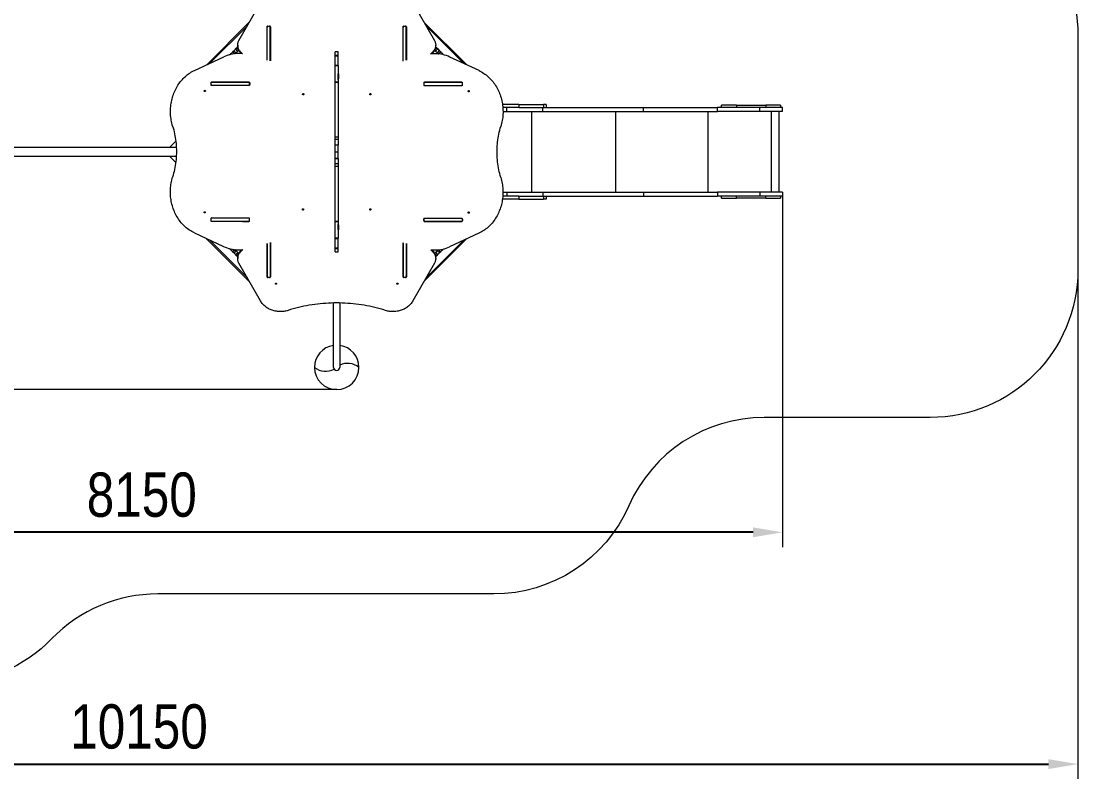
# Model space of a CAD drawing. Header units: millimetres. Extents: x -8465 to 5258, y -4560 to 4592.
# Drawn here: x -1899 to 5258, y -4560 to 572 of the extents above; entities that cross this region are included whole.
import ezdxf

# ---------------------------------------------------------------- set-up
doc = ezdxf.new("R2010")
doc.units = ezdxf.units.MM
for name, color, linetype in [('DIKOM_ЗОНА', 80, 'Continuous'), ('DIKOM_ОБЪЕКТ', 7, 'Continuous'), ('DIKOM_РАЗМЕР_ЗОНА', 7, 'Continuous'), ('DIKOM_РАЗМЕР_ОБЪЕКТА', 7, 'Continuous')]:
    doc.layers.add(name, color=color, linetype=linetype)
doc.styles.add('style1', font='arial.ttf', dxfattribs={"width": 0.8})
doc.dimstyles.new('1-50', dxfattribs={"dimtxt": 300, "dimasz": 200, "dimexe": 100, "dimexo": 0, "dimgap": 100, "dimtad": 1, "dimtxsty": 'style1', "dimcen": 200, "dimclrd": 7, "dimclre": 7, "dimclrt": 7, "dimadec": 1, "dimazin": 2, "dimtfac": 1, "dimtmove": 0, "dimatfit": 2, "dimfxl": 0, "dimlwd": 25, "dimlwe": 18, "dimarcsym": 0})

# ---------------------------------------------------------------- blocks, each defined once
blk = doc.blocks.new('*D9')
at = {"layer": 'Defpoints', "color": 0, "transparency": 16777216}
for p in [(-8014.6, 4592.2), (-824.3, 4592.2), (-3141.9, -3913.3)]:
    blk.add_point(p, dxfattribs=at)
at = {"layer": 'DIKOM_РАЗМЕР_ЗОНА', "color": 7, "lineweight": 18, "transparency": 16777216}
for p, q in [((-824.3, 4592.2), (-8114.6, 4592.2)), ((-3141.9, -3913.3), (-8114.6, -3913.3))]:
    blk.add_line(p, q, dxfattribs=at)
at = {"layer": 'DIKOM_РАЗМЕР_ЗОНА', "color": 7, "lineweight": 25, "transparency": 16777216}
blk.add_line((-8014.6, -3713.3), (-8014.6, 4392.2), dxfattribs=at)
at = {"layer": 'DIKOM_РАЗМЕР_ЗОНА', "color": 7, "transparency": 16777216}
for points in [[(-8048, 4392.2), (-7981.3, 4392.2), (-8014.6, 4592.2)], [(-8048, -3713.3), (-7981.3, -3713.3), (-8014.6, -3913.3)]]:
    blk.add_solid(points, dxfattribs=at)
at = {"layer": 'DIKOM_РАЗМЕР_ЗОНА', "color": 7, "transparency": 16777216, "insert": (-8267.8, 621.7), "char_height": 300, "attachment_point": 5, "rotation": 90, "style": 'style1'}
blk.add_mtext('8500', dxfattribs=at)
blk = doc.blocks.new('*D10')
at = {"layer": 'Defpoints', "color": 0, "transparency": 16777216}
for p in [(5258.5, -884.3), (-4891.9, -1533.4), (5258.5, -4460.5)]:
    blk.add_point(p, dxfattribs=at)
at = {"layer": 'DIKOM_РАЗМЕР_ЗОНА', "color": 7, "lineweight": 18, "transparency": 16777216}
for p, q in [((5258.5, -884.3), (5258.5, -4560.5)), ((-4891.9, -1533.4), (-4891.9, -4560.5))]:
    blk.add_line(p, q, dxfattribs=at)
at = {"layer": 'DIKOM_РАЗМЕР_ЗОНА', "color": 7, "lineweight": 25, "transparency": 16777216}
blk.add_line((-4691.9, -4460.5), (5058.5, -4460.5), dxfattribs=at)
at = {"layer": 'DIKOM_РАЗМЕР_ЗОНА', "color": 7, "transparency": 16777216}
for points in [[(-4691.9, -4427.1), (-4691.9, -4493.8), (-4891.9, -4460.5)], [(5058.5, -4427.1), (5058.5, -4493.8), (5258.5, -4460.5)]]:
    blk.add_solid(points, dxfattribs=at)
at = {"layer": 'DIKOM_РАЗМЕР_ЗОНА', "color": 7, "transparency": 16777216, "insert": (-1100.9, -4207.3), "char_height": 300, "attachment_point": 5, "style": 'style1'}
blk.add_mtext('10150', dxfattribs=at)
blk = doc.blocks.new('*D11')
at = {"layer": 'Defpoints', "color": 0, "transparency": 16777216}
for p in [(3258.5, -599.3), (-4891.9, -1024.8), (-4891.9, -2890.3)]:
    blk.add_point(p, dxfattribs=at)
at = {"layer": 'DIKOM_РАЗМЕР_ОБЪЕКТА', "color": 7, "lineweight": 18, "transparency": 16777216}
for p, q in [((3258.5, -599.3), (3258.5, -2990.3)), ((-4891.9, -1024.8), (-4891.9, -2990.3))]:
    blk.add_line(p, q, dxfattribs=at)
at = {"layer": 'DIKOM_РАЗМЕР_ОБЪЕКТА', "color": 7, "lineweight": 25, "transparency": 16777216}
blk.add_line((3058.5, -2890.3), (-4691.9, -2890.3), dxfattribs=at)
at = {"layer": 'DIKOM_РАЗМЕР_ОБЪЕКТА', "color": 7, "transparency": 16777216}
for points in [[(-4691.9, -2857), (-4691.9, -2923.7), (-4891.9, -2890.3)], [(3058.5, -2857), (3058.5, -2923.7), (3258.5, -2890.3)]]:
    blk.add_solid(points, dxfattribs=at)
at = {"layer": 'DIKOM_РАЗМЕР_ОБЪЕКТА', "color": 7, "transparency": 16777216, "insert": (-1082.2, -2637.2), "char_height": 300, "attachment_point": 5, "style": 'style1'}
blk.add_mtext('8150', dxfattribs=at)
blk = doc.blocks.new('*D12')
at = {"layer": 'Defpoints', "color": 0, "transparency": 16777216}
for p in [(-7007.4, 3092.2), (238.2, 3092.2), (238.6, -1922.9)]:
    blk.add_point(p, dxfattribs=at)
at = {"layer": 'DIKOM_РАЗМЕР_ОБЪЕКТА', "color": 7, "lineweight": 18, "transparency": 16777216}
for p, q in [((238.2, 3092.2), (-7107.4, 3092.2)), ((238.6, -1922.9), (-7107.4, -1922.9))]:
    blk.add_line(p, q, dxfattribs=at)
at = {"layer": 'DIKOM_РАЗМЕР_ОБЪЕКТА', "color": 7, "lineweight": 25, "transparency": 16777216}
blk.add_line((-7007.4, -1722.9), (-7007.4, 2892.2), dxfattribs=at)
at = {"layer": 'DIKOM_РАЗМЕР_ОБЪЕКТА', "color": 7, "transparency": 16777216}
for points in [[(-7040.7, 2892.2), (-6974.1, 2892.2), (-7007.4, 3092.2)], [(-7040.7, -1722.9), (-6974.1, -1722.9), (-7007.4, -1922.9)]]:
    blk.add_solid(points, dxfattribs=at)
at = {"layer": 'DIKOM_РАЗМЕР_ОБЪЕКТА', "color": 7, "transparency": 16777216, "insert": (-7260.6, 642.2), "char_height": 300, "attachment_point": 5, "rotation": 90, "style": 'style1'}
blk.add_mtext('5000', dxfattribs=at)

msp = doc.modelspace()

# ---------------------------------------------------------------- linework, layer by layer
at = {"layer": 'DIKOM_ЗОНА', "color": 3, "lineweight": 15}
for points in [[(2217.16, -2710.264, -0.29749117), (1301.714, -3307.823), (-973.705, -3307.823, 0.20250513), (-1690.513, -3610.552, -0.20250513), (-2407.32, -3913.28), (-3141.903, -3913.28, -0.41421356), (-4891.903, -2163.28), (-4891.903, 1537.048, -0.41421356), (-3141.903, 3287.048), (-2699.694, 3287.048, 0.31371392), (-1761.99, 3939.613)], [(4340.156, 1473.169, -0.39045389), (5258.451, 476.512), (5258.451, -1112.706, -0.41421356), (4258.451, -2112.706), (3132.605, -2112.706, 0.29749117), (2217.16, -2710.264)]]:
    msp.add_lwpolyline(points, format="xyb", dxfattribs=at)
at = {"layer": 'DIKOM_ОБЪЕКТ', "color": 7, "linetype": 'Continuous', "lineweight": 15}
for p, q in [((-423.913, 440.577), (-277.358, 697.325)), ((753.881, 697.325), (900.436, 440.577)), ((-351.426, 567.567), (-641.654, 277.339)), ((-366.473, 541.206), (-620.56, 287.119)), ((-233.438, 309.282), (-233.438, 533.785)), ((-232.738, 537.682), (-211.738, 537.682)), ((-232.738, 309.09), (-232.738, 537.682)), ((-227.438, 538.981), (-217.038, 538.981)), ((-227.438, 537.682), (-227.438, 538.981)), ((-217.038, 537.682), (-217.038, 538.981)), ((-211.738, 303.35), (-211.738, 537.682)), ((-211.038, 533.785), (-211.038, 303.159)), ((687.562, 302.006), (687.562, 533.785)), ((688.262, 537.682), (709.262, 537.682)), ((688.262, 302.196), (688.262, 537.682)), ((693.562, 538.981), (703.962, 538.981)), ((693.562, 537.682), (693.562, 538.981)), ((703.962, 537.682), (703.962, 538.981)), ((709.262, 307.879), (709.262, 537.682)), ((709.962, 533.785), (709.962, 308.068)), ((1119.557, 275.492), (828.569, 566.479)), ((1098.345, 285.39), (843.616, 540.118)), ((-475.026, 355.658), (-465.634, 365.049)), ((-465.634, 365.049), (-451.94, 351.355)), ((-458.48, 372.204), (-448.199, 382.485)), ((-458.48, 372.204), (-443.631, 357.355)), ((-448.199, 382.485), (-433.35, 367.636)), ((-443.631, 357.355), (-433.35, 367.636)), ((-439.913, 390.771), (-438.247, 392.437)), ((-439.913, 390.771), (-427.038, 377.896)), ((-438.247, 392.437), (-429.103, 383.293)), ((-432.198, 409.875), (-432.198, 402.375)), ((-399.435, 351.282), (-412.672, 364.519)), ((-412.672, 357.019), (-412.672, 364.519)), ((248.262, 363.601), (227.262, 363.601)), ((227.262, 341.37), (227.262, 363.601)), ((248.262, 341.37), (248.262, 363.601)), ((889.195, 364.519), (874.408, 349.733)), ((889.195, 357.019), (889.195, 364.519)), ((915.948, 390.792), (903.939, 378.782)), ((923.102, 383.638), (908.253, 368.788)), ((908.253, 368.788), (918.535, 358.507)), ((908.573, 398.167), (915.948, 390.792)), ((908.72, 402.375), (908.72, 409.875)), ((933.384, 373.356), (918.535, 358.507)), ((923.102, 383.638), (933.384, 373.356)), ((941.67, 365.07), (926.891, 350.291)), ((943.335, 363.405), (929.929, 349.999)), ((941.67, 365.07), (943.335, 363.405)), ((-724.53, 238.914), (-526.157, 330.888)), ((-485.208, 345.476), (-485.154, 345.529)), ((-485.154, 345.529), (-485.123, 345.497)), ((-475.026, 355.658), (-468.443, 349.076)), ((-421.85, 352.491), (-429.35, 352.491)), ((-407.699, 352.046), (-412.672, 357.019)), ((227.262, 341.37), (248.262, 341.37)), ((227.262, 336.711), (227.262, 341.37)), ((227.262, 336.711), (248.262, 336.711)), ((227.262, 273.551), (227.262, 336.711)), ((248.262, 336.711), (248.262, 341.37)), ((248.262, 273.551), (248.262, 336.711)), ((889.195, 357.019), (882.752, 350.576)), ((906.826, 351.187), (899.326, 351.187)), ((955.832, 350.908), (951.619, 346.695)), ((955.832, 350.908), (962.529, 344.211)), ((1202.317, 236.874), (1004.168, 329.335)), ((227.262, 216.129), (224.762, 216.129)), ((224.762, 216.129), (224.762, 198.129)), ((227.262, 273.551), (248.262, 273.551)), ((227.262, 272.081), (227.262, 273.551)), ((227.262, 272.081), (248.262, 272.081)), ((227.262, 159.972), (227.262, 272.081)), ((248.262, 272.081), (248.262, 273.551)), ((248.262, 272.081), (248.262, 159.972)), ((251.762, 216.129), (248.762, 216.129)), ((248.762, 198.129), (248.762, 216.129)), ((251.762, 198.129), (251.762, 216.129)), ((-613.006, 143.496), (-612.993, 153.896)), ((-612.292, 143.496), (-613.006, 143.496)), ((-612.292, 153.896), (-612.993, 153.896)), ((-612.292, 137.129), (-612.292, 158.129)), ((-352.484, 158.129), (-612.292, 158.129)), ((-607.789, 159.887), (-355.776, 159.456)), ((-352.484, 137.129), (-352.484, 158.129)), ((-350.588, 153.447), (-350.601, 143.047)), ((224.762, 198.129), (224.762, 181.577)), ((227.262, 198.129), (224.762, 198.129)), ((248.262, 159.972), (227.262, 159.972)), ((227.262, 159.972), (227.262, 159.529)), ((227.262, 159.529), (248.262, 159.529)), ((227.262, -213.341), (227.262, 159.529)), ((248.262, 159.529), (248.262, 159.972)), ((248.262, 159.529), (248.262, -213.341)), ((248.762, 175.446), (248.762, 198.129)), ((251.762, 198.129), (248.762, 198.129)), ((251.762, 180.577), (251.762, 198.129)), ((828.258, 152.52), (828.251, 142.12)), ((829.009, 158.129), (829.009, 137.129)), ((829.009, 158.129), (1088.816, 158.129)), ((1077.972, 158.3), (833.218, 158.51)), ((1085.471, 158.3), (833.458, 158.516)), ((1077.972, 158.3), (1085.471, 158.3)), ((1088.816, 158.129), (1088.816, 137.129)), ((1088.816, 152.296), (1090.664, 152.296)), ((1090.657, 141.896), (1090.664, 152.296)), ((-352.484, 137.129), (-612.292, 137.129)), ((-355.735, 137.056), (-398.382, 137.129)), ((-355.458, 137.069), (-390.882, 137.129)), ((-354.987, 137.129), (-355.735, 137.056)), ((829.009, 137.129), (1088.816, 137.129)), ((833.374, 136.116), (1085.457, 135.9)), ((1088.816, 141.896), (1090.657, 141.896)), ((1471.93, 8.192), (1361.187, 8.192)), ((1471.93, 8.192), (1471.93, -12.808)), ((1471.93, 8.192), (1638.073, 8.192)), ((1638.073, 8.192), (1638.073, -12.808)), ((1656.935, 8.192), (1638.073, 8.192)), ((1656.935, 8.192), (1656.935, -12.808)), ((2843.898, -12.808), (2843.898, 2.192)), ((2945.643, 2.192), (2843.898, 2.192)), ((2945.643, 2.192), (2945.643, -12.808)), ((2945.643, 2.192), (3145.612, 2.192)), ((3145.612, 2.192), (3145.612, -12.808)), ((3243.867, 2.192), (3145.612, 2.192)), ((3243.867, 2.192), (3243.867, -12.808)), ((1471.93, -12.808), (1363.571, -12.808)), ((1364.764, -39.808), (1389.904, -39.808)), ((1389.904, -39.808), (1389.904, -12.808)), ((1389.904, -39.808), (1633.837, -39.808)), ((1471.93, -12.808), (1635.335, -12.808)), ((1561.043, -585.808), (1561.043, -39.808)), ((1633.837, -39.808), (1633.837, -12.808)), ((1633.837, -39.808), (2316.896, -39.808)), ((1635.335, -12.808), (2316.896, -12.808)), ((2129.451, -585.808), (2129.451, -39.808)), ((2316.896, -39.808), (2316.896, -12.808)), ((2316.896, -12.808), (2817.164, -12.808)), ((2316.896, -39.808), (2817.164, -39.808)), ((2754.786, -585.808), (2754.786, -39.808)), ((2817.164, -39.808), (2817.164, -12.808)), ((3104.035, -12.808), (2817.164, -12.808)), ((3104.035, -39.808), (2817.164, -39.808)), ((3104.035, -39.808), (3104.035, -12.808)), ((3258.451, -12.808), (3104.035, -12.808)), ((3258.451, -39.808), (3104.035, -39.808)), ((3184.323, -585.808), (3184.323, -39.808)), ((3233.451, -39.808), (3233.451, -585.808)), ((3258.451, -39.808), (3258.451, -12.808)), ((248.262, -213.341), (227.262, -213.341)), ((227.262, -230.431), (227.262, -213.341)), ((248.262, -213.341), (248.262, -230.431)), ((-848.379, -282.871), (-4394.952, -282.871)), ((-894.972, -282.871), (-851.912, -239.811)), ((248.262, -230.431), (227.262, -230.431)), ((227.262, -266.915), (227.262, -230.431)), ((248.262, -266.915), (227.262, -266.915)), ((227.262, -268.076), (227.262, -266.915)), ((248.262, -268.076), (227.262, -268.076)), ((227.262, -312.871), (227.262, -268.076)), ((248.262, -230.431), (248.262, -266.915)), ((248.262, -266.915), (248.262, -268.076)), ((248.262, -312.871), (248.262, -268.076)), ((-4394.952, -342.871), (-848.602, -342.871)), ((-852.398, -385.445), (-894.972, -342.871)), ((227.262, -312.871), (248.262, -312.871)), ((227.262, -357.666), (227.262, -312.871)), ((227.262, -357.666), (248.262, -357.666)), ((227.262, -358.827), (227.262, -357.666)), ((248.262, -357.666), (248.262, -312.871)), ((248.262, -357.666), (248.262, -358.827)), ((248.262, -358.827), (227.262, -358.827)), ((227.262, -395.311), (227.262, -358.827)), ((248.262, -395.311), (227.262, -395.311)), ((227.262, -412.401), (227.262, -395.311)), ((248.262, -412.401), (227.262, -412.401)), ((227.262, -785.27), (227.262, -412.401)), ((248.262, -358.827), (248.262, -395.311)), ((248.262, -395.311), (248.262, -412.401)), ((248.262, -412.401), (248.262, -785.27)), ((1471.93, -633.808), (1361.084, -633.808)), ((1471.93, -612.808), (1363.385, -612.808)), ((1364.449, -585.808), (1389.904, -585.808)), ((1389.904, -585.808), (1389.904, -612.808)), ((1389.904, -585.808), (1633.837, -585.808)), ((1471.93, -612.808), (1471.93, -633.808)), ((1471.93, -612.808), (1635.335, -612.808)), ((1471.93, -633.808), (1638.073, -633.808)), ((1633.837, -585.808), (1633.837, -612.808)), ((1633.837, -585.808), (2316.896, -585.808)), ((1635.335, -612.808), (2316.896, -612.808)), ((1638.073, -612.808), (1638.073, -633.808)), ((1656.935, -633.808), (1638.073, -633.808)), ((1656.935, -612.808), (1656.935, -633.808)), ((2316.896, -585.808), (2316.896, -612.808)), ((2316.896, -585.808), (2817.164, -585.808)), ((2316.896, -612.808), (2817.164, -612.808)), ((2817.164, -585.808), (2817.164, -612.808)), ((3104.035, -585.808), (2817.164, -585.808)), ((3104.035, -612.808), (2817.164, -612.808)), ((2843.898, -627.808), (2843.898, -612.808)), ((2843.898, -627.808), (2945.643, -627.808)), ((2945.643, -627.808), (2945.643, -612.808)), ((3145.612, -627.808), (2945.643, -627.808)), ((3104.035, -585.808), (3104.035, -612.808)), ((3258.451, -585.808), (3104.035, -585.808)), ((3258.451, -612.808), (3104.035, -612.808)), ((3145.612, -627.808), (3145.612, -612.808)), ((3145.612, -627.808), (3243.867, -627.808)), ((3243.867, -612.808), (3243.867, -627.808)), ((3258.451, -585.808), (3258.451, -612.808)), ((-614.174, -767.104), (-614.187, -777.504)), ((-612.292, -777.504), (-614.187, -777.504)), ((-612.292, -767.104), (-614.174, -767.104)), ((-612.292, -783.871), (-612.292, -762.871)), ((-352.484, -762.871), (-612.292, -762.871)), ((-352.484, -783.871), (-612.292, -783.871)), ((-356.887, -761.544), (-608.97, -761.113)), ((-399.543, -783.871), (-356.986, -783.944)), ((-392.043, -783.871), (-356.646, -783.931)), ((-356.171, -783.871), (-356.986, -783.944)), ((-352.484, -783.871), (-352.484, -762.871)), ((-351.782, -777.953), (-351.768, -767.552)), ((248.262, -785.27), (227.262, -785.27)), ((227.262, -785.27), (227.262, -785.714)), ((227.262, -785.714), (248.262, -785.714)), ((227.262, -897.822), (227.262, -785.714)), ((248.262, -785.714), (248.262, -785.27)), ((248.262, -785.714), (248.262, -897.822)), ((827.661, -778.88), (827.668, -768.48)), ((829.009, -764.461), (829.009, -782.916)), ((829.967, -783.871), (1088.381, -783.871)), ((830.444, -762.871), (1088.381, -762.871)), ((832.618, -762.491), (1077.381, -762.7)), ((832.798, -762.485), (1084.881, -762.7)), ((1084.867, -785.1), (832.853, -784.885)), ((1077.381, -762.7), (1084.881, -762.7)), ((1088.816, -765.582), (1088.816, -782.206)), ((1088.816, -768.705), (1090.073, -768.705)), ((1088.816, -779.105), (1090.067, -779.105)), ((1090.073, -768.705), (1090.067, -779.105)), ((224.762, -806.413), (224.762, -823.871)), ((224.762, -823.871), (224.762, -841.871)), ((224.762, -823.871), (227.262, -823.871)), ((224.762, -841.871), (227.262, -841.871)), ((248.762, -823.871), (248.762, -802.405)), ((248.762, -823.871), (251.762, -823.871)), ((248.762, -841.871), (248.762, -823.871)), ((248.762, -841.871), (251.762, -841.871)), ((251.762, -823.871), (251.762, -806.887)), ((251.762, -841.871), (251.762, -823.871)), ((-725.895, -861.987), (-527.805, -954.616)), ((-644.85, -899.884), (-351.422, -1193.312)), ((-623.599, -909.822), (-366.469, -1166.951)), ((-211.738, -927.702), (-211.738, -1163.424)), ((-211.038, -927.513), (-211.038, -1159.527)), ((248.262, -897.822), (227.262, -897.822)), ((227.262, -899.292), (227.262, -897.822)), ((227.262, -899.292), (248.262, -899.292)), ((227.262, -962.453), (227.262, -899.292)), ((248.262, -899.292), (248.262, -897.822)), ((248.262, -962.453), (248.262, -899.292)), ((687.562, -1159.527), (687.562, -928.529)), ((688.262, -928.72), (688.262, -1163.424)), ((828.573, -1192.218), (1117.799, -902.991)), ((843.62, -1165.857), (1096.666, -912.81)), ((1201.658, -864.027), (1003.344, -956.171)), ((-479.776, -976.65), (-487.147, -969.279)), ((-479.776, -976.65), (-475.168, -972.042)), ((-467.279, -989.146), (-453.487, -975.354)), ((-465.614, -990.812), (-467.279, -989.146)), ((-465.614, -990.812), (-450.765, -975.963)), ((-457.328, -999.098), (-442.479, -984.249)), ((-447.047, -1009.379), (-457.328, -999.098)), ((-450.765, -975.963), (-451.143, -975.584)), ((-447.047, -1009.379), (-432.197, -994.53)), ((-432.197, -994.53), (-442.479, -984.249)), ((-430.285, -976.552), (-422.785, -976.552)), ((-412.67, -990.261), (-397.428, -975.018)), ((-412.67, -982.761), (-405.822, -975.912)), ((-412.67, -982.761), (-412.67, -990.261)), ((-233.438, -1159.527), (-233.438, -933.555)), ((-232.738, -933.367), (-232.738, -1163.424)), ((227.262, -962.453), (248.262, -962.453)), ((227.262, -967.112), (227.262, -962.453)), ((227.262, -967.112), (248.262, -967.112)), ((227.262, -989.343), (227.262, -967.112)), ((227.262, -989.343), (248.262, -989.343)), ((248.262, -967.112), (248.262, -962.453)), ((248.262, -989.343), (248.262, -967.112)), ((709.262, -934.441), (709.262, -1163.424)), ((709.962, -934.632), (709.962, -1159.527)), ((875.512, -976.576), (889.196, -990.261)), ((883.787, -977.352), (889.196, -982.761)), ((889.196, -982.761), (889.196, -990.261)), ((898.859, -977.857), (906.359, -977.857)), ((919.687, -983.096), (909.406, -993.378)), ((924.255, -1008.227), (909.406, -993.378)), ((934.536, -997.945), (919.687, -983.096)), ((934.536, -997.945), (924.255, -1008.227)), ((941.69, -990.791), (927.739, -976.84)), ((951.082, -981.4), (941.69, -990.791)), ((951.082, -981.4), (944.319, -974.638)), ((961.21, -971.271), (961.069, -971.13)), ((961.445, -971.036), (961.21, -971.271)), ((-439.892, -1016.533), (-427.067, -1003.708)), ((-432.078, -1024.348), (-439.892, -1016.533)), ((-432.196, -1028.116), (-432.196, -1035.616)), ((-277.357, -1323.067), (-423.912, -1066.319)), ((900.438, -1066.319), (753.882, -1323.067)), ((915.969, -1016.513), (903.912, -1004.456)), ((914.303, -1018.178), (905.852, -1009.727)), ((908.722, -1035.616), (908.722, -1028.116)), ((915.969, -1016.513), (914.303, -1018.178)), ((-211.738, -1163.424), (-232.738, -1163.424)), ((-227.438, -1163.424), (-227.438, -1164.723)), ((-217.038, -1164.723), (-227.438, -1164.723)), ((-217.038, -1163.424), (-217.038, -1164.723)), ((709.262, -1163.424), (688.262, -1163.424)), ((693.562, -1163.424), (693.562, -1164.723)), ((703.962, -1164.723), (693.562, -1164.723)), ((703.962, -1163.424), (703.962, -1164.723)), ((217.091, -1772.871), (217.091, -1336.993)), ((259.091, -1336.984), (259.091, -1772.871))]:
    msp.add_line(p, q, dxfattribs=at)
at = {"layer": 'DIKOM_ОБЪЕКТ', "color": 7, "linetype": 'Continuous', "lineweight": 15, "flags": 128}
for points in [[(-412.672, 364.519), (-416.138, 368.237), (-419.301, 372.153), (-422.144, 376.249), (-424.654, 380.505), (-426.819, 384.9), (-428.63, 389.415), (-430.076, 394.026), (-431.153, 398.713), (-431.853, 403.454), (-432.175, 408.224), (-432.116, 413.003), (-431.677, 417.767), (-430.86, 422.493), (-429.668, 427.159), (-428.108, 431.743), (-426.187, 436.222), (-423.913, 440.577)], [(900.436, 440.577), (902.709, 436.222), (904.631, 431.743), (906.191, 427.159), (907.382, 422.493), (908.2, 417.767), (908.639, 413.003), (908.698, 408.224), (908.376, 403.454), (907.675, 398.713), (906.599, 394.026), (905.152, 389.415), (903.342, 384.9), (901.176, 380.505), (898.666, 376.249), (895.823, 372.153), (892.661, 368.237), (889.195, 364.519)], [(-465.634, 365.049), (-464.88, 365.804), (-464.071, 366.613), (-463.215, 367.469), (-462.317, 368.367), (-461.387, 369.297), (-460.432, 370.252), (-459.46, 371.224), (-458.48, 372.204)], [(-448.199, 382.485), (-447.013, 383.671), (-445.841, 384.843), (-444.699, 385.985), (-443.602, 387.082), (-442.561, 388.123), (-441.592, 389.092), (-440.705, 389.979), (-439.913, 390.771)], [(-438.247, 392.437), (-437.062, 393.623), (-435.722, 394.962), (-434.25, 396.434), (-432.668, 398.017), (-432.079, 398.605)], [(-433.35, 367.636), (-432.163, 368.822), (-430.992, 369.994), (-429.85, 371.135), (-428.752, 372.233), (-427.712, 373.273), (-426.743, 374.243), (-425.856, 375.129), (-425.786, 375.199)], [(902.154, 374.887), (902.662, 374.379), (903.519, 373.522), (904.416, 372.625), (905.347, 371.695), (906.301, 370.74), (907.273, 369.768), (908.253, 368.788)], [(915.948, 390.792), (916.703, 390.037), (917.512, 389.228), (918.368, 388.372), (919.266, 387.474), (920.196, 386.544), (921.151, 385.589), (922.122, 384.617), (923.102, 383.638)], [(918.535, 358.507), (919.721, 357.32), (920.892, 356.149), (922.034, 355.007), (923.132, 353.91), (924.172, 352.869), (925.142, 351.9), (926.028, 351.013), (926.737, 350.305)], [(933.384, 373.356), (934.57, 372.17), (935.742, 370.999), (936.883, 369.857), (937.981, 368.759), (939.021, 367.719), (939.991, 366.749), (940.877, 365.862), (941.67, 365.07)], [(943.335, 363.405), (944.521, 362.219), (945.861, 360.879), (947.333, 359.407), (948.915, 357.825), (950.583, 356.157), (952.309, 354.431), (954.068, 352.672), (955.832, 350.908)], [(-485.154, 345.529), (-483.773, 346.911), (-482.398, 348.286), (-481.045, 349.639), (-479.725, 350.959), (-478.451, 352.233), (-477.236, 353.449), (-476.09, 354.594), (-475.026, 355.658)], [(-449.388, 351.598), (-449.222, 351.763), (-448.365, 352.62), (-447.468, 353.517), (-446.538, 354.448), (-445.583, 355.403), (-444.611, 356.374), (-443.631, 357.355)], [(-873.027, -138.314), (-875.845, -128.442), (-878.366, -118.462), (-880.585, -108.388), (-882.5, -98.231), (-884.11, -88.004), (-885.412, -77.718), (-886.404, -67.386), (-887.086, -57.021), (-887.457, -46.635), (-887.516, -36.24), (-887.262, -25.849), (-886.697, -15.474), (-885.822, -5.129), (-884.636, 5.176), (-883.142, 15.427), (-881.341, 25.612), (-879.236, 35.719), (-876.828, 45.735), (-874.122, 55.65), (-871.12, 65.45), (-867.825, 75.123), (-864.243, 84.66), (-860.376, 94.047), (-856.23, 103.274), (-851.81, 112.33), (-847.12, 121.203), (-842.167, 129.884), (-836.957, 138.361), (-831.496, 146.624), (-825.789, 154.665), (-819.845, 162.471), (-813.671, 170.036), (-807.273, 177.349), (-800.659, 184.402), (-793.838, 191.186), (-786.818, 197.693), (-779.606, 203.915), (-772.212, 209.844), (-764.645, 215.475), (-756.913, 220.8), (-749.026, 225.811), (-740.993, 230.505), (-732.825, 234.874), (-724.53, 238.914)], [(1202.317, 236.874), (1210.603, 232.813), (1218.762, 228.424), (1226.785, 223.711), (1234.661, 218.679), (1242.382, 213.336), (1249.937, 207.687), (1257.319, 201.739), (1264.518, 195.5), (1271.525, 188.976), (1278.333, 182.176), (1284.932, 175.107), (1291.315, 167.779), (1297.475, 160.2), (1303.404, 152.38), (1309.094, 144.326), (1314.54, 136.05), (1319.733, 127.561), (1324.669, 118.87), (1329.342, 109.986), (1333.745, 100.921), (1337.873, 91.685), (1341.722, 82.289), (1345.287, 72.745), (1348.563, 63.064), (1351.547, 53.259), (1354.235, 43.339), (1356.624, 33.318), (1358.711, 23.207), (1360.493, 13.019), (1361.968, 2.766), (1363.135, -7.54), (1363.992, -17.886), (1364.538, -28.261), (1364.773, -38.651), (1364.696, -49.044), (1364.307, -59.428), (1363.606, -69.79), (1362.596, -80.119), (1361.276, -90.4), (1359.648, -100.622), (1357.715, -110.773), (1355.478, -120.841), (1352.941, -130.813), (1350.106, -140.678)], [(831.619, 158.129), (832.444, 158.401), (833.458, 158.516)], [(1077.972, 158.3), (1078.985, 158.184), (1079.2, 158.129)], [(1085.471, 158.3), (1086.485, 158.184), (1086.7, 158.129)], [(-655.06, 103.667), (-653.986, 103.487), (-653, 102.965), (-652.182, 102.144), (-651.597, 101.089), (-651.293, 99.887), (-651.294, 98.635), (-651.602, 97.434), (-652.189, 96.381), (-653.01, 95.562), (-653.997, 95.044), (-655.071, 94.867), (-656.144, 95.047), (-657.13, 95.569), (-657.949, 96.391), (-658.534, 97.445), (-658.838, 98.648), (-658.836, 99.9), (-658.529, 101.101), (-657.941, 102.154), (-657.121, 102.972), (-656.133, 103.491), (-655.06, 103.667)], [(11.272, 81.528), (12.345, 81.348), (13.331, 80.826), (14.15, 80.005), (14.735, 78.95), (15.039, 77.748), (15.037, 76.496), (14.73, 75.295), (14.142, 74.242), (13.321, 73.423), (12.334, 72.905), (11.26, 72.728), (10.187, 72.908), (9.201, 73.43), (8.383, 74.252), (7.798, 75.306), (7.493, 76.509), (7.495, 77.761), (7.802, 78.962), (8.39, 80.015), (9.211, 80.833), (10.198, 81.352), (11.272, 81.528)], [(15.016, 76.348), (14.994, 76.503), (14.956, 77.135)], [(466.256, 72.729), (465.182, 72.908), (464.196, 73.429), (463.377, 74.25), (462.791, 75.304), (462.487, 76.506), (462.487, 77.759), (462.794, 78.96), (463.381, 80.013), (464.201, 80.832), (465.188, 81.352), (466.261, 81.529), (467.335, 81.35), (468.321, 80.829), (469.14, 80.008), (469.726, 78.954), (470.031, 77.752), (470.03, 76.5), (469.724, 75.298), (469.137, 74.245), (468.316, 73.426), (467.33, 72.906), (466.256, 72.729)], [(1132.628, 93.16), (1131.555, 93.339), (1130.568, 93.86), (1129.749, 94.681), (1129.164, 95.735), (1128.859, 96.937), (1128.86, 98.189), (1129.166, 99.39), (1129.753, 100.443), (1130.573, 101.263), (1131.56, 101.782), (1132.634, 101.96), (1133.707, 101.781), (1134.693, 101.259), (1135.513, 100.438), (1136.098, 99.384), (1136.403, 98.183), (1136.402, 96.93), (1136.096, 95.729), (1135.509, 94.676), (1134.689, 93.856), (1133.702, 93.337), (1132.628, 93.16)], [(-873.027, -138.314), (-869.302, -151.177), (-865.867, -164.146), (-862.724, -177.214), (-859.875, -190.372), (-857.323, -203.61), (-855.07, -216.92), (-853.115, -230.294), (-851.462, -243.721), (-850.111, -257.194), (-849.062, -270.702), (-848.318, -284.238), (-847.877, -297.79), (-847.741, -311.352), (-847.909, -324.913), (-848.382, -338.465), (-849.159, -351.997), (-850.24, -365.502), (-851.624, -378.97), (-853.309, -392.393), (-855.295, -405.76), (-857.581, -419.063), (-860.165, -432.293), (-863.045, -445.442), (-866.219, -458.5), (-869.685, -471.458), (-873.441, -484.308)], [(1349.914, -486.672), (1346.18, -473.813), (1342.737, -460.847), (1339.585, -447.781), (1336.728, -434.626), (1334.168, -421.39), (1331.905, -408.081), (1329.943, -394.71), (1328.281, -381.284), (1326.921, -367.812), (1325.864, -354.305), (1325.11, -340.77), (1324.661, -327.218), (1324.516, -313.656), (1324.676, -300.095), (1325.14, -286.543), (1325.909, -273.01), (1326.981, -259.504), (1328.356, -246.035), (1330.033, -232.611), (1332.01, -219.242), (1334.288, -205.937), (1336.863, -192.705), (1339.734, -179.554), (1342.9, -166.493), (1346.358, -153.532), (1350.106, -140.678)], [(-725.895, -861.987), (-734.178, -857.919), (-742.334, -853.522), (-750.354, -848.802), (-758.227, -843.764), (-765.944, -838.414), (-773.496, -832.759), (-780.874, -826.805), (-788.069, -820.559), (-795.072, -814.029), (-801.875, -807.223), (-808.47, -800.149), (-814.849, -792.816), (-821.003, -785.231), (-826.927, -777.406), (-832.612, -769.348), (-838.052, -761.067), (-843.241, -752.574), (-848.171, -743.878), (-852.838, -734.99), (-857.235, -725.921), (-861.358, -716.682), (-865.201, -707.283), (-868.759, -697.736), (-872.029, -688.052), (-875.007, -678.244), (-877.689, -668.322), (-880.071, -658.299), (-882.151, -648.186), (-883.927, -637.997), (-885.396, -627.742), (-886.556, -617.435), (-887.406, -607.088), (-887.946, -596.713), (-888.174, -586.323), (-888.09, -575.93), (-887.694, -565.546), (-886.987, -555.184), (-885.97, -544.857), (-884.643, -534.577), (-883.009, -524.356), (-881.069, -514.206), (-878.826, -504.14), (-876.283, -494.171), (-873.441, -484.308)], [(1349.914, -486.672), (1352.738, -496.542), (1355.265, -506.52), (1357.49, -516.592), (1359.412, -526.747), (1361.029, -536.974), (1362.337, -547.258), (1363.336, -557.589), (1364.025, -567.954), (1364.402, -578.34), (1364.467, -588.735), (1364.221, -599.126), (1363.662, -609.501), (1362.793, -619.847), (1361.614, -630.153), (1360.127, -640.405), (1358.332, -650.591), (1356.234, -660.7), (1353.833, -670.719), (1351.133, -680.635), (1348.137, -690.438), (1344.849, -700.115), (1341.272, -709.654), (1337.411, -719.045), (1333.271, -728.275), (1328.857, -737.335), (1324.173, -746.212), (1319.226, -754.897), (1314.021, -763.378), (1308.565, -771.646), (1302.863, -779.691), (1296.924, -787.504), (1290.755, -795.073), (1284.361, -802.392), (1277.753, -809.45), (1270.936, -816.24), (1263.919, -822.753), (1256.712, -828.981), (1249.322, -834.917), (1241.758, -840.554), (1234.029, -845.885), (1226.146, -850.904), (1218.116, -855.604), (1209.95, -859.98), (1201.658, -864.027)], [(10.272, -698.471), (11.345, -698.651), (12.331, -699.173), (13.149, -699.994), (13.735, -701.049), (14.039, -702.251), (14.037, -703.503), (13.73, -704.705), (13.142, -705.757), (12.321, -706.576), (11.334, -707.095), (10.26, -707.271), (9.187, -707.091), (8.201, -706.569), (7.383, -705.747), (6.798, -704.693), (6.493, -703.491), (6.495, -702.238), (6.802, -701.037), (7.39, -699.984), (8.211, -699.166), (9.198, -698.647), (10.272, -698.471)], [(465.756, -707.271), (464.682, -707.091), (463.696, -706.57), (462.877, -705.75), (462.291, -704.696), (461.987, -703.493), (461.987, -702.241), (462.294, -701.04), (462.881, -699.987), (463.701, -699.167), (464.688, -698.648), (465.761, -698.471), (466.835, -698.65), (467.821, -699.171), (468.64, -699.992), (469.226, -701.046), (469.531, -702.248), (469.53, -703.5), (469.224, -704.701), (468.637, -705.754), (467.816, -706.574), (466.83, -707.093), (465.756, -707.271)], [(-656.114, -718.332), (-655.04, -718.512), (-654.054, -719.034), (-653.236, -719.855), (-652.651, -720.91), (-652.347, -722.112), (-652.348, -723.364), (-652.655, -724.565), (-653.243, -725.618), (-654.064, -726.437), (-655.051, -726.955), (-656.125, -727.132), (-657.198, -726.952), (-658.184, -726.43), (-659.003, -725.608), (-659.588, -724.554), (-659.892, -723.352), (-659.89, -722.099), (-659.583, -720.898), (-658.995, -719.845), (-658.175, -719.027), (-657.187, -718.508), (-656.114, -718.332)], [(831.029, -762.871), (831.794, -762.613), (832.798, -762.485)], [(1077.381, -762.7), (1078.395, -762.817), (1078.607, -762.871)], [(1084.881, -762.7), (1085.895, -762.817), (1086.107, -762.871)], [(1128.412, -724.277), (1128.389, -724.497), (1128.317, -724.927)], [(1132.101, -728.84), (1131.028, -728.661), (1130.042, -728.14), (1129.222, -727.319), (1128.637, -726.265), (1128.332, -725.063), (1128.333, -723.811), (1128.639, -722.609), (1129.226, -721.556), (1130.046, -720.737), (1131.033, -720.218), (1132.107, -720.04), (1133.18, -720.219), (1134.167, -720.74), (1134.986, -721.561), (1135.571, -722.615), (1135.876, -723.817), (1135.875, -725.07), (1135.569, -726.271), (1134.982, -727.324), (1134.162, -728.143), (1133.175, -728.663), (1132.101, -728.84)], [(-467.279, -989.146), (-468.465, -987.96), (-469.805, -986.621), (-471.277, -985.149), (-472.859, -983.566), (-474.527, -981.899), (-476.253, -980.173), (-478.012, -978.413), (-479.776, -976.65)], [(-457.328, -999.098), (-458.514, -997.911), (-459.686, -996.74), (-460.827, -995.598), (-461.925, -994.501), (-462.965, -993.46), (-463.935, -992.491), (-464.821, -991.604), (-465.614, -990.812)], [(-442.479, -984.249), (-443.665, -983.062), (-444.836, -981.891), (-445.978, -980.749), (-447.076, -979.651), (-448.116, -978.611), (-449.086, -977.641), (-449.972, -976.755), (-450.765, -975.963)], [(-425.785, -1000.942), (-425.797, -1000.93), (-426.606, -1000.121), (-427.463, -999.264), (-428.36, -998.367), (-429.291, -997.437), (-430.246, -996.482), (-431.217, -995.51), (-432.197, -994.53)], [(-423.912, -1066.319), (-426.185, -1061.964), (-428.106, -1057.485), (-429.667, -1052.9), (-430.858, -1048.234), (-431.675, -1043.508), (-432.115, -1038.745), (-432.173, -1033.966), (-431.852, -1029.195), (-431.151, -1024.455), (-430.075, -1019.768), (-428.628, -1015.156), (-426.818, -1010.642), (-424.652, -1006.247), (-422.142, -1001.991), (-419.299, -997.895), (-416.137, -993.979), (-412.67, -990.261)], [(889.196, -990.261), (892.663, -993.979), (895.825, -997.895), (898.668, -1001.991), (901.178, -1006.247), (903.343, -1010.642), (905.154, -1015.156), (906.601, -1019.768), (907.677, -1024.455), (908.377, -1029.195), (908.699, -1033.966), (908.64, -1038.745), (908.201, -1043.508), (907.384, -1048.234), (906.192, -1052.9), (904.632, -1057.485), (902.711, -1061.964), (900.438, -1066.319)], [(909.406, -993.378), (908.219, -994.564), (907.048, -995.735), (905.906, -996.877), (904.808, -997.975), (903.768, -999.015), (902.799, -999.984), (902.155, -1000.628)], [(925.764, -977.019), (925.278, -977.505), (924.421, -978.362), (923.524, -979.259), (922.594, -980.189), (921.639, -981.144), (920.667, -982.116), (919.687, -983.096)], [(941.69, -990.791), (940.936, -991.545), (940.127, -992.354), (939.27, -993.211), (938.373, -994.109), (937.443, -995.039), (936.488, -995.993), (935.516, -996.965), (934.536, -997.945)], [(961.21, -971.271), (959.829, -972.653), (958.454, -974.027), (957.101, -975.381), (955.781, -976.701), (954.507, -977.975), (953.292, -979.19), (952.146, -980.336), (951.082, -981.4)], [(-439.892, -1016.533), (-440.647, -1015.779), (-441.456, -1014.97), (-442.312, -1014.113), (-443.21, -1013.216), (-444.14, -1012.286), (-445.095, -1011.331), (-446.066, -1010.359), (-447.047, -1009.379)], [(914.303, -1018.178), (913.117, -1019.364), (911.778, -1020.704), (910.306, -1022.176), (908.723, -1023.758), (908.574, -1023.908)], [(924.255, -1008.227), (923.069, -1009.413), (921.897, -1010.584), (920.755, -1011.726), (919.658, -1012.824), (918.617, -1013.864), (917.648, -1014.834), (916.761, -1015.72), (915.969, -1016.513)], [(-177.138, -1206.725), (-176.959, -1205.652), (-176.439, -1204.665), (-175.619, -1203.845), (-174.565, -1203.259), (-173.364, -1202.953), (-172.111, -1202.953), (-170.91, -1203.259), (-169.856, -1203.845), (-169.036, -1204.665), (-168.516, -1205.652), (-168.338, -1206.725), (-168.516, -1207.799), (-169.036, -1208.785), (-169.856, -1209.605), (-170.91, -1210.191), (-172.111, -1210.497), (-173.364, -1210.497), (-174.565, -1210.191), (-175.619, -1209.605), (-176.439, -1208.785), (-176.959, -1207.799), (-177.138, -1206.725)], [(644.862, -1206.725), (645.041, -1205.652), (645.561, -1204.665), (646.381, -1203.845), (647.435, -1203.259), (648.636, -1202.953), (649.889, -1202.953), (651.09, -1203.259), (652.144, -1203.845), (652.964, -1204.665), (653.484, -1205.652), (653.662, -1206.725), (653.484, -1207.799), (652.964, -1208.785), (652.144, -1209.605), (651.09, -1210.191), (649.889, -1210.497), (648.636, -1210.497), (647.435, -1210.191), (646.381, -1209.605), (645.561, -1208.785), (645.041, -1207.799), (644.862, -1206.725)], [(-91.232, -1387.457), (-98.159, -1389.493), (-105.193, -1391.235), (-112.317, -1392.676), (-119.513, -1393.816), (-126.765, -1394.651), (-134.055, -1395.178), (-141.366, -1395.397), (-148.681, -1395.306), (-155.982, -1394.908), (-163.252, -1394.201), (-170.474, -1393.188), (-177.63, -1391.871), (-184.703, -1390.254), (-191.677, -1388.34), (-198.535, -1386.134), (-205.26, -1383.641), (-211.837, -1380.867), (-218.25, -1377.819), (-224.484, -1374.503), (-230.524, -1370.928), (-236.355, -1367.103), (-241.964, -1363.035), (-247.337, -1358.736), (-252.462, -1354.215), (-257.326, -1349.482), (-261.919, -1344.55), (-266.227, -1339.431), (-270.243, -1334.135), (-273.956, -1328.676), (-277.357, -1323.067)], [(567.757, -1387.457), (550.151, -1382.032), (532.425, -1376.906), (514.588, -1372.081), (496.645, -1367.558), (478.603, -1363.34), (460.47, -1359.428), (442.251, -1355.823), (423.956, -1352.527), (405.589, -1349.541), (387.158, -1346.866), (368.671, -1344.504), (350.134, -1342.455), (331.554, -1340.72), (312.938, -1339.299), (294.294, -1338.194), (275.629, -1337.404), (256.95, -1336.929), (238.263, -1336.771), (219.576, -1336.929), (200.897, -1337.404), (182.231, -1338.194), (163.587, -1339.299), (144.972, -1340.72), (126.392, -1342.455), (107.855, -1344.504), (89.367, -1346.866), (70.937, -1349.541), (52.57, -1352.527), (34.274, -1355.823), (16.056, -1359.428), (-2.077, -1363.34), (-20.119, -1367.558), (-38.062, -1372.081), (-55.9, -1376.906), (-73.625, -1382.032), (-91.232, -1387.457)], [(753.882, -1323.067), (750.481, -1328.676), (746.769, -1334.135), (742.753, -1339.431), (738.444, -1344.55), (733.852, -1349.482), (728.988, -1354.215), (723.863, -1358.736), (718.49, -1363.035), (712.881, -1367.103), (707.049, -1370.928), (701.01, -1374.503), (694.776, -1377.819), (688.363, -1380.867), (681.786, -1383.641), (675.06, -1386.134), (668.202, -1388.34), (661.229, -1390.254), (654.155, -1391.871), (646.999, -1393.188), (639.778, -1394.201), (632.508, -1394.908), (625.207, -1395.306), (617.892, -1395.397), (610.581, -1395.178), (603.29, -1394.651), (596.038, -1393.816), (588.842, -1392.676), (581.719, -1391.235), (574.685, -1389.493), (567.757, -1387.457)]]:
    msp.add_lwpolyline(points, dxfattribs=at)
at = {"layer": 'DIKOM_ОБЪЕКТ', "color": 7, "linetype": 'Continuous', "lineweight": 15}
for centre, radius, start, end in [((-228.764, 533.76), 4.675, 148.2376398, 179.6938705), ((-228.766, 526.261), 4.672, 148.2279592, 179.7035511), ((-227.495, 532.445), 6.536, 89.4974705, 126.7545878), ((-216.981, 532.445), 6.536, 53.2452279, 90.5027138), ((-215.711, 533.761), 4.673, 0.3015707, 31.766919), ((-215.708, 526.261), 4.67, 0.2918895, 31.7766002), ((692.235, 533.761), 4.673, 148.233081, 179.6984293), ((692.232, 526.261), 4.67, 148.2233998, 179.7081105), ((693.505, 532.445), 6.536, 89.4974705, 126.7545878), ((704.019, 532.445), 6.536, 53.2452279, 90.5027138), ((705.288, 533.761), 4.674, 0.3028948, 31.7655949), ((705.291, 526.261), 4.671, 0.2932143, 31.7752755), ((-368.293, 403.005), 63.908, 180.5649757, 226.0187303), ((844.409, 403.18), 64.317, 314.1336551, 359.2825119), ((-428.954, 123.016), 229.476, 90.0988979, 115.0612521), ((-421.853, 127.317), 225.174, 84.6462904, 89.9992784), ((899.338, 125.819), 225.368, 90.0030976, 96.0873693), ((906.31, 121.155), 230.032, 64.8232855, 89.8714024), ((-606.299, 143.463), 6.707, 179.7187394, 206.6886577), ((-606.285, 153.911), 6.708, 153.5660528, 180.1307996), ((-607.718, 155.002), 4.885, 90.8323592, 140.2045829), ((-600.2, 154.981), 4.913, 95.0035305, 140.145098), ((-356.219, 153.829), 5.644, 356.1184177, 85.5007401), ((834.955, 152.541), 6.697, 152.6120858, 180.1791795), ((1084.277, 152.394), 6.388, 359.1192216, 44.7095987), ((-646.309, 99.267), 5.067, 171.1333847, 188.8666153), ((-356.94, 142.944), 6.34, 314.6547617, 0.9342669), ((20.026, 77.128), 5.071, 171.1391847, 188.8608153), ((457.509, 77.129), 5.061, 351.1226128, 8.8773872), ((457.508, 77.129), 5.062, 351.1230216, 8.8769784), ((834.95, 142.09), 6.699, 179.7488039, 207.5093164), ((833.484, 140.843), 4.728, 231.7589555, 268.6717148), ((1077.894, 140.713), 4.816, 273.6057972, 311.9130645), ((1085.405, 140.698), 4.798, 270.6250173, 311.9429586), ((1084.313, 141.789), 6.345, 315.2161854, 0.9670752), ((1123.877, 97.56), 5.065, 351.1285157, 8.8714843), ((19.015, -702.871), 5.06, 171.1212215, 188.8787785), ((19.016, -702.871), 5.061, 171.1228873, 188.8771127), ((457.009, -702.871), 5.06, 351.1223287, 8.8776713), ((-647.366, -722.732), 5.064, 171.1276662, 188.8723338), ((-607.808, -777.608), 6.38, 179.0648807, 225.349282), ((-608.547, -766.736), 5.639, 94.3044623, 183.7418042), ((-601.381, -766.019), 4.913, 95.0039503, 140.1446781), ((-357.03, -766.367), 4.825, 46.4288222, 88.3035651), ((-358.478, -767.52), 6.709, 359.725606, 26.7085868), ((-358.49, -777.968), 6.708, 333.5452967, 0.1287252), ((833.291, -779.259), 5.643, 176.155677, 265.547899), ((833.8, -768.31), 6.134, 123.1619853, 181.588743), ((1077.304, -780.288), 4.816, 273.6051625, 311.9267413), ((1084.814, -780.303), 4.798, 270.6260711, 311.9534756), ((1083.656, -768.613), 6.418, 359.1801221, 42.5907733), ((1083.694, -779.205), 6.374, 317.3406056, 0.8996498), ((1123.343, -724.44), 5.072, 351.1407707, 8.8592293), ((-429.766, -746.505), 230.048, 244.7754682, 269.870913), ((-367.885, -1028.921), 64.316, 134.1335498, 179.2827443), ((-422.794, -751.204), 225.348, 270.002297, 276.0944916), ((898.863, -752.66), 225.197, 264.3087066, 269.99898), ((844.817, -1028.746), 63.908, 0.5648944, 46.0188116), ((905.959, -748.36), 229.497, 270.0997739, 295.1089455), ((-228.764, -1152.002), 4.674, 180.303722, 211.7647677), ((-228.766, -1159.503), 4.672, 180.2964489, 211.7720408), ((-227.495, -1158.187), 6.536, 233.2454122, 270.5025295), ((-216.98, -1158.187), 6.536, 269.4972862, 306.7547721), ((-215.71, -1152.002), 4.673, 328.2319975, 359.6995127), ((-215.708, -1159.503), 4.671, 328.2247245, 359.7067857), ((-172.738, -1197.965), 5.071, 261.1395101, 278.8604899), ((649.262, -1197.965), 5.071, 261.1402773, 278.8597227), ((692.235, -1152.002), 4.673, 180.3010438, 211.7687411), ((692.233, -1159.503), 4.671, 180.29377, 211.7760149), ((693.505, -1158.187), 6.536, 233.2454122, 270.5025295), ((704.02, -1158.187), 6.536, 269.4974705, 306.7545878), ((705.29, -1152.002), 4.673, 328.2319975, 359.6995127), ((705.292, -1159.503), 4.671, 328.2247245, 359.7067857), ((238.091, -1772.871), 150, 98.0478462, 180), ((238.091, -1772.871), 150, 0, 81.9521538), ((163.091, -1682.631), 117.338, 230.269442, 299.4626055), ((238.091, -1772.871), 150, 180, 0), ((238.091, -1772.871), 21, 180, 0), ((238.091, -1772.871), 21, 180, 270), ((238.091, -1772.871), 21, 270, 0), ((313.091, -1863.111), 117.338, 50.269442, 117.400544)]:
    msp.add_arc(centre, radius, start, end, dxfattribs=at)

# ---------------------------------------------------------------- dimensions: what is measured, and where the dimension line sits
at = {"layer": 'DIKOM_РАЗМЕР_ЗОНА'}
dim = msp.add_linear_dim(base=(-8014.637, 4592.177), p1=(-3141.903, -3913.28), p2=(-824.286, 4592.177), angle=90, text='8500', dimstyle='1-50', dxfattribs=at)
dim.commit()
dim.dimension.update_dxf_attribs({"geometry": '*D9', "text_midpoint": (-8014.637, 621.747), "dimtype": 160})
dim = msp.add_linear_dim(base=(5258.451, -4460.461), p1=(-4891.903, -1533.363), p2=(5258.451, -884.303), text='10150', dimstyle='1-50', dxfattribs=at)
dim.commit()
dim.dimension.update_dxf_attribs({"geometry": '*D10', "text_midpoint": (-1100.87, -4460.461), "dimtype": 160})
at = {"layer": 'DIKOM_РАЗМЕР_ОБЪЕКТА'}
dim = msp.add_linear_dim(base=(-7007.405, 3092.177), p1=(238.621, -1922.87), p2=(238.214, 3092.177), angle=90, text='5000', dimstyle='1-50', dxfattribs=at)
dim.commit()
dim.dimension.update_dxf_attribs({"geometry": '*D12', "text_midpoint": (-7007.405, 642.177), "dimtype": 160})
dim = msp.add_linear_dim(base=(-4891.903, -2890.349), p1=(3258.451, -599.308), p2=(-4891.903, -1024.832), text='8150', dimstyle='1-50', dxfattribs=at)
dim.commit()
dim.dimension.update_dxf_attribs({"geometry": '*D11', "text_midpoint": (-1082.17, -2890.349), "dimtype": 160})

doc.saveas('drawing.dxf')
